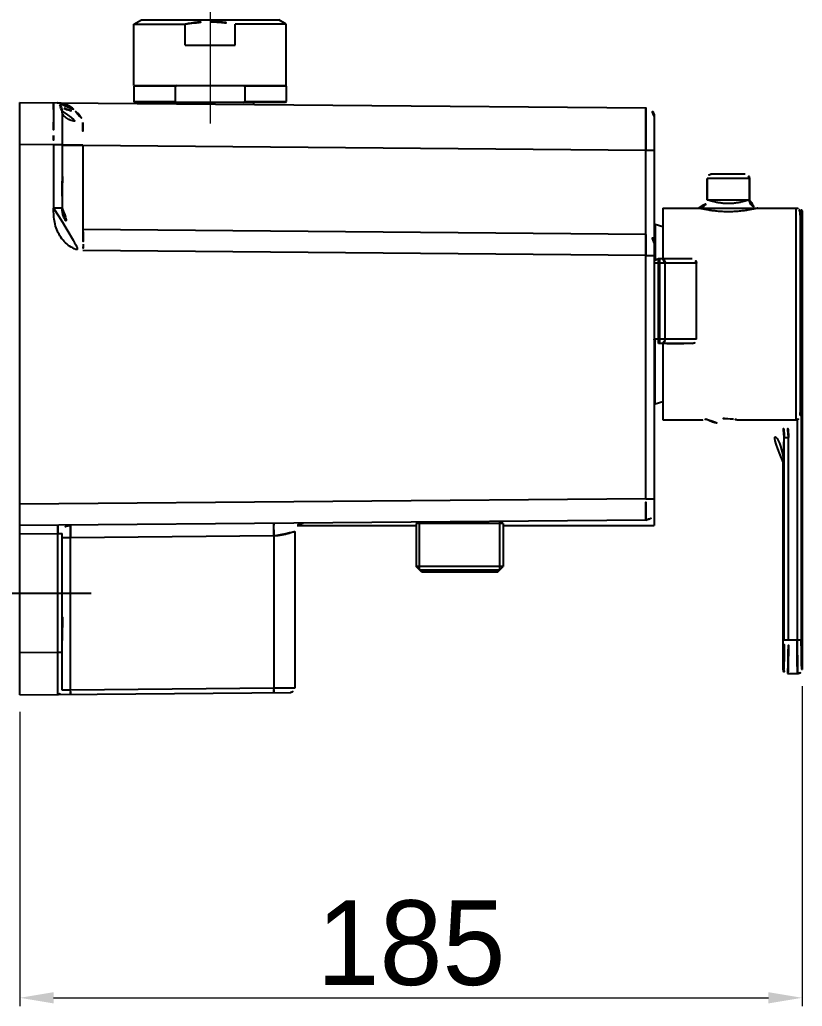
# Model space of a CAD drawing. Extents: x 16296660632 to 16296678186, y -37409619871 to -37409616409.
# Drawn here: x 16296676863 to 16296677048, y -37409617853.9 to -37409617620.8 of the extents above; entities that cross this region are included whole.
import ezdxf

# ---------------------------------------------------------------- set-up
doc = ezdxf.new("R2010")
doc.units = 0
doc.header["$LTSCALE"] = 10
doc.header["$MEASUREMENT"] = 0
doc.header["$PDMODE"] = 3
doc.header["$PDSIZE"] = -10
doc.linetypes.add('CENTER2', pattern=[28.575, 19.05, -3.175, 3.175, -3.175])
doc.layers.get('0').update_dxf_attribs({"linetype": 'CONTINUOUS'})
doc.layers.get('DEFPOINTS').update_dxf_attribs({"linetype": 'CONTINUOUS'})
doc.layers.add('Cneter', color=1, linetype='CENTER2', lineweight=13)
doc.styles.add('Daelim Dimension', font='')
doc.styles.get('Daelim Dimension').set_extended_font_data('나눔고딕')
doc.dimstyles.new('DEFAULT', dxfattribs={"dimscale": 2, "dimtxt": 2, "dimasz": 2, "dimexe": 0, "dimexo": 2, "dimgap": 1, "dimtad": 1, "dimdec": 1, "dimzin": 9, "dimdsep": 46, "dimtxsty": 'Daelim Dimension', "dimcen": 0.5, "dimclrd": 252, "dimclre": 252, "dimclrt": 3, "dimadec": 1, "dimazin": 0, "dimtfac": 1, "dimtdec": 1, "dimtix": 1, "dimtmove": 0, "dimatfit": 3, "dimfxl": 1, "dimtolj": 1, "dimtzin": 1, "dimlwd": 9, "dimlwe": 9, "dimarcsym": 0})

# ---------------------------------------------------------------- blocks, each defined once
blk = doc.blocks.new('*D6')
at = {"color": 5, "lineweight": 9, "ltscale": 0.5, "transparency": 16777216}
for p, q in [((16296677048.0445, -37409617778.308449), (16296677048.0445, -37409617853.928322)), ((16296676863.0445, -37409617784.305267), (16296676863.0445, -37409617853.928322)), ((16296676871.0445, -37409617851.928322), (16296677040.0445, -37409617851.928322))]:
    blk.add_line(p, q, dxfattribs=at)
at = {"color": 5, "ltscale": 0.5, "transparency": 16777216}
for points in [[(16296676871.0445, -37409617850.594994), (16296676871.0445, -37409617853.261658), (16296676863.0445, -37409617851.928322)], [(16296677040.0445, -37409617850.594994), (16296677040.0445, -37409617853.261658), (16296677048.0445, -37409617851.928322)]]:
    blk.add_solid(points, dxfattribs=at)
at = {"layer": 'DEFPOINTS', "color": 0, "ltscale": 0.5, "transparency": 16777216}
for p in [(16296677048.0445, -37409617774.308449), (16296676863.0445, -37409617780.305267), (16296677048.0445, -37409617851.928322)]:
    blk.add_point(p, dxfattribs=at)
at = {"color": 7, "ltscale": 0.5, "transparency": 16777216, "insert": (16296676955.5445, -37409617839.041344), "char_height": 20, "attachment_point": 5, "style": 'Daelim Dimension'}
blk.add_mtext('\\A1;185', dxfattribs=at)
blk = doc.blocks.new('*D8')
at = {"color": 5, "lineweight": 9, "ltscale": 0.5, "transparency": 16777216}
for p, q in [((16296676891.1945, -37409616830.705269), (16296676719.35803, -37409616830.705269)), ((16296676721.35803, -37409616838.705269), (16296676721.35803, -37409617748.305267)), ((16296676843.02615, -37409617756.305267), (16296676719.35803, -37409617756.305267))]:
    blk.add_line(p, q, dxfattribs=at)
at = {"color": 5, "ltscale": 0.5, "transparency": 16777216}
for points in [[(16296676720.0247, -37409616838.705269), (16296676722.69137, -37409616838.705269), (16296676721.35803, -37409616830.705269)], [(16296676720.0247, -37409617748.305267), (16296676722.69137, -37409617748.305267), (16296676721.35803, -37409617756.305267)]]:
    blk.add_solid(points, dxfattribs=at)
at = {"layer": 'DEFPOINTS', "color": 0, "ltscale": 0.5, "transparency": 16777216}
for p in [(16296676895.1945, -37409616830.705269), (16296676721.35803, -37409617756.305267), (16296676847.02615, -37409617756.305267)]:
    blk.add_point(p, dxfattribs=at)
at = {"color": 7, "ltscale": 0.5, "transparency": 16777216, "insert": (16296676708.47106, -37409617293.505272), "char_height": 20, "attachment_point": 5, "rotation": 90, "style": 'Daelim Dimension'}
blk.add_mtext('\\A1;926', dxfattribs=at)

msp = doc.modelspace()

# ---------------------------------------------------------------- linework, layer by layer
at = {"ltscale": 0.5}
for p, q in [((16296676890.0445, -37409617621.815643), (16296676891.7945, -37409617620.805267)), ((16296676890.0445, -37409617636.305267), (16296676890.0445, -37409617621.815643)), ((16296676890.0445, -37409617621.815643), (16296676902.12842, -37409617621.815643)), ((16296676891.794559, -37409617620.805267), (16296676924.294451, -37409617620.805267)), ((16296676902.12842, -37409617626.805267), (16296676902.12842, -37409617621.815643)), ((16296676913.960581, -37409617626.805267), (16296676913.960581, -37409617621.815643)), ((16296676926.0445, -37409617621.815643), (16296676913.960581, -37409617621.815643)), ((16296676926.0445, -37409617621.815643), (16296676924.2945, -37409617620.805267)), ((16296676926.0445, -37409617636.305267), (16296676926.0445, -37409617621.815643)), ((16296676902.12842, -37409617626.805267), (16296676913.960581, -37409617626.805267)), ((16296676890.244499, -37409617636.305267), (16296676890.0445, -37409617636.505272)), ((16296676890.0445, -37409617636.305267), (16296676926.0445, -37409617636.305267)), ((16296676890.0445, -37409617636.505272), (16296676890.0445, -37409617640.10527)), ((16296676899.79829, -37409617636.505272), (16296676890.0445, -37409617636.505272)), ((16296676899.79829, -37409617636.505272), (16296676899.79829, -37409617640.10527)), ((16296676916.29071, -37409617636.505272), (16296676916.29071, -37409617640.10527)), ((16296676926.0445, -37409617636.505272), (16296676916.29071, -37409617636.505272)), ((16296676925.8445, -37409617636.305267), (16296676926.0445, -37409617636.505272)), ((16296676926.0445, -37409617636.505272), (16296676926.0445, -37409617640.10527)), ((16296676863.0445, -37409617780.305267), (16296676863.0445, -37409617640.305267)), ((16296676863.0445, -37409617640.305267), (16296677011.06196, -37409617641.597)), ((16296676890.244499, -37409617640.305267), (16296676890.0445, -37409617640.10527)), ((16296676890.0445, -37409617640.10527), (16296676899.79829, -37409617640.10527)), ((16296676925.844509, -37409617640.305267), (16296676890.244499, -37409617640.305267)), ((16296676897.7945, -37409617640.305267), (16296676897.7945, -37409617640.608528)), ((16296676916.29071, -37409617640.10527), (16296676926.0445, -37409617640.10527)), ((16296676918.2945, -37409617640.305267), (16296676918.2945, -37409617640.78743)), ((16296676925.844509, -37409617640.305267), (16296676926.0445, -37409617640.10527)), ((16296676873.0445, -37409617642.37516), (16296676873.0445, -37409617665.348717)), ((16296677013.0445, -37409617643.596916), (16296677013.0445, -37409617740.305267)), ((16296676871.06196, -37409617650.374863), (16296676863.0445, -37409617650.304893)), ((16296676871.06196, -37409617650.374863), (16296676871.06196, -37409617665.348717)), ((16296676873.0445, -37409617650.374863), (16296676871.06196, -37409617650.374863)), ((16296676878.00087, -37409617650.435417), (16296676878.00087, -37409617670.348534)), ((16296676878.00087, -37409617650.435417), (16296677011.06196, -37409617651.596619)), ((16296677011.06196, -37409617671.509743), (16296677011.06196, -37409617651.596619)), ((16296677011.06196, -37409617651.596619), (16296677013.0445, -37409617651.596619)), ((16296677034.5445, -37409617657.305267), (16296677026.5445, -37409617657.305267)), ((16296677025.5445, -37409617658.305267), (16296677025.5445, -37409617663.305267)), ((16296677025.5445, -37409617663.305267), (16296677025.5445, -37409617658.305267)), ((16296677035.5445, -37409617658.305267), (16296677025.5445, -37409617658.305267)), ((16296677035.5445, -37409617658.305267), (16296677035.5445, -37409617663.305267)), ((16296677035.5445, -37409617663.305267), (16296677035.5445, -37409617658.305267)), ((16296676873.0445, -37409617665.348717), (16296676871.06196, -37409617665.348717)), ((16296677015.0445, -37409617665.305267), (16296677015.0445, -37409617677.305267)), ((16296677015.0445, -37409617665.305267), (16296677023.5445, -37409617665.305267)), ((16296677015.0445, -37409617665.305511), (16296677015.0445, -37409617677.305267)), ((16296677037.5445, -37409617665.305267), (16296677047.0445, -37409617665.305267)), ((16296677046.582979, -37409617715.305267), (16296677046.582979, -37409617665.305267)), ((16296677047.0445, -37409617665.305267), (16296677047.04121, -37409617665.419594)), ((16296677047.582239, -37409617666.266823), (16296677047.582239, -37409617714.343719)), ((16296677048.0445, -37409617666.305267), (16296677048.0445, -37409617774.308449)), ((16296677013.0445, -37409617669.055267), (16296677013.244499, -37409617669.055267)), ((16296677013.244499, -37409617669.055267), (16296677013.244499, -37409617677.737289)), ((16296677013.244499, -37409617669.055267), (16296677015.0445, -37409617669.638603)), ((16296677011.06196, -37409617671.509743), (16296676878.00087, -37409617670.348534)), ((16296676878.012211, -37409617673.803383), (16296676878.008169, -37409617674.424873)), ((16296677011.06196, -37409617676.509537), (16296676878.00087, -37409617675.348343)), ((16296677011.06196, -37409617734.013733), (16296677011.06196, -37409617676.509537)), ((16296677011.06196, -37409617676.509537), (16296677013.0445, -37409617676.509537)), ((16296677023.0445, -37409617678.305267), (16296677013.0445, -37409617678.305267)), ((16296677014.0445, -37409617697.305267), (16296677014.0445, -37409617677.305267)), ((16296677022.0445, -37409617677.305267), (16296677014.0445, -37409617677.305267)), ((16296677014.35821, -37409617697.305267), (16296677014.35821, -37409617677.305267)), ((16296677015.61529, -37409617696.305267), (16296677015.61529, -37409617678.305267)), ((16296677023.0445, -37409617696.305267), (16296677023.0445, -37409617678.305267)), ((16296677023.0445, -37409617696.305267), (16296677013.0445, -37409617696.305267)), ((16296677013.244499, -37409617711.555267), (16296677013.244499, -37409617696.87326)), ((16296677022.0445, -37409617697.305267), (16296677014.0445, -37409617697.305267)), ((16296677015.0445, -37409617697.305267), (16296677015.0445, -37409617715.305267)), ((16296677015.0445, -37409617697.305267), (16296677015.0445, -37409617715.305267)), ((16296677016.0445, -37409617697.305267), (16296677020.0445, -37409617697.305267)), ((16296677013.244499, -37409617711.555267), (16296677015.0445, -37409617710.971939)), ((16296677013.0445, -37409617711.555267), (16296677013.244499, -37409617711.555267)), ((16296677015.0445, -37409617715.305267), (16296677024.5445, -37409617715.305267)), ((16296677024.5445, -37409617715.305267), (16296677024.615271, -37409617715.294037)), ((16296677032.47296, -37409617715.293922), (16296677032.5445, -37409617715.305267)), ((16296677032.5445, -37409617715.305267), (16296677046.582979, -37409617715.305267)), ((16296677046.81856, -37409617715.26889), (16296677046.81856, -37409617767.308449)), ((16296677047.818279, -37409617714.284431), (16296677047.58395, -37409617714.284431)), ((16296677047.818279, -37409617714.284431), (16296677047.818279, -37409617767.308449)), ((16296677043.5445, -37409617725.305313), (16296677043.770729, -37409617719.528397)), ((16296677043.770729, -37409617767.308449), (16296677043.770729, -37409617719.528397)), ((16296677043.770729, -37409617719.528397), (16296677044.770439, -37409617719.528397)), ((16296677044.770439, -37409617767.308449), (16296677044.770439, -37409617719.528397)), ((16296677043.5445, -37409617774.308449), (16296677043.5445, -37409617725.299721)), ((16296677043.544519, -37409617725.305008), (16296677043.5445, -37409617725.305458)), ((16296677011.06196, -37409617734.013733), (16296676863.0445, -37409617735.305473)), ((16296677011.06196, -37409617734.013733), (16296677013.0445, -37409617734.013733)), ((16296677011.06196, -37409617739.013542), (16296676863.0445, -37409617740.305267)), ((16296676928.635, -37409617740.305267), (16296676956.7945, -37409617740.305267)), ((16296676957.11545, -37409617739.484329), (16296676956.7945, -37409617739.805267)), ((16296676956.7945, -37409617739.805267), (16296676956.7945, -37409617750.005272)), ((16296676956.7945, -37409617739.805267), (16296676956.7945, -37409617750.005272)), ((16296676977.2945, -37409617739.805267), (16296676956.7945, -37409617739.805267)), ((16296676957.5445, -37409617750.755272), (16296676957.5445, -37409617739.480583)), ((16296676976.5445, -37409617750.755272), (16296676976.5445, -37409617739.314774)), ((16296676977.2945, -37409617739.805267), (16296676976.80176, -37409617739.312531)), ((16296676977.2945, -37409617739.805267), (16296676977.2945, -37409617750.005272)), ((16296676977.2945, -37409617739.805267), (16296676977.2945, -37409617750.005272)), ((16296676977.2945, -37409617740.305267), (16296677013.0445, -37409617740.305267)), ((16296676863.0445, -37409617742.305199), (16296676872.05323, -37409617742.226578)), ((16296676872.05323, -37409617742.226578), (16296676873.0445, -37409617742.200623)), ((16296676872.05323, -37409617770.227043), (16296676872.05323, -37409617742.226578)), ((16296676873.0445, -37409617779.226692), (16296676873.0445, -37409617742.200623)), ((16296676875.02705, -37409617743.200577), (16296676873.0445, -37409617743.200577)), ((16296676923.08814, -37409617742.781174), (16296676875.02705, -37409617743.200577)), ((16296676875.02705, -37409617779.200737), (16296676875.02705, -37409617743.200577)), ((16296676923.08814, -37409617742.781174), (16296676923.08814, -37409617778.781319)), ((16296676928.0445, -37409617741.72065), (16296676928.0445, -37409617778.746712)), ((16296676958.0945, -37409617751.305267), (16296676956.7945, -37409617750.005272)), ((16296676977.2945, -37409617750.005272), (16296676956.7945, -37409617750.005272)), ((16296676957.5445, -37409617750.755272), (16296676976.5445, -37409617750.755272)), ((16296676975.994499, -37409617751.305267), (16296676977.2945, -37409617750.005272)), ((16296676975.994499, -37409617751.305267), (16296676958.094509, -37409617751.305267)), ((16296676847.02615, -37409617756.305267), (16296676879.899981, -37409617756.305267)), ((16296677043.770729, -37409617767.308449), (16296677047.818279, -37409617767.308449)), ((16296676863.0445, -37409617770.305656), (16296676872.05323, -37409617770.227043)), ((16296676872.05323, -37409617780.226646), (16296676872.05323, -37409617770.227043)), ((16296676872.05323, -37409617770.227043), (16296676873.0445, -37409617770.227043)), ((16296677043.5445, -37409617774.308449), (16296677043.634729, -37409617774.308449)), ((16296677044.5445, -37409617775.308449), (16296677047.0445, -37409617775.308449)), ((16296677047.954269, -37409617774.308449), (16296677048.0445, -37409617774.308449)), ((16296676923.08814, -37409617778.781319), (16296676875.02705, -37409617779.200737)), ((16296676928.0445, -37409617778.746712), (16296676923.08814, -37409617778.781319)), ((16296676863.0445, -37409617780.305267), (16296676927.05323, -37409617779.746674)), ((16296676875.02705, -37409617779.200737), (16296676873.0445, -37409617779.226692))]:
    msp.add_line(p, q, dxfattribs=at)
for centre, radius, start, end in [((16296676912.077801, -37409617663.30378), 29.477895, 113.66752349, 114.61806767), ((16296676904.011209, -37409617663.30378), 29.477898, 65.38193233, 66.33247651), ((16296676870.978519, -37409617650.226509), 9.851624, 81.38139191, 89.51477645), ((16296676871.0445, -37409617642.37516), 2, 0, 89.50002377), ((16296676912.077801, -37409617613.306763), 29.477906, 245.38193233, 246.33247651), ((16296676904.011209, -37409617613.30677), 29.47789, 293.66752349, 294.61806767), ((16296677011.0445, -37409617643.596916), 2, 0, 89.50002377), ((16296678110.70833, -37409617643.937897), 1232.72458, 180.052018706, 180.30205952), ((16296676573.144501, -37409617655.305267), 300, 358.62377641, 0.94206238), ((16296677026.5445, -37409617658.305267), 1, 90, 180), ((16296677034.5445, -37409617658.305267), 1, 0, 90), ((16296677023.544519, -37409617663.305283), 1.999996, 269.99956287, 0), ((16296677037.544491, -37409617663.305283), 1.999996, 180, 270.00043713), ((16296676878.0445, -37409617665.348717), 5, 180, 269.50002377), ((16296677046.582979, -37409617666.305267), 1, 2.20325338, 90), ((16296677047.0445, -37409617666.305267), 1, 0, 90), ((16296676422.7945, -37409617690.305267), 625.25, 357.796746624, 2.203253376), ((16296677011.0445, -37409617673.509842), 2, 0.00524559, 89.50002377), ((16296677014.0445, -37409617678.305267), 1, 90, 180), ((16296677022.0445, -37409617678.305267), 1, 0, 90), ((16296677014.0445, -37409617696.305267), 1, 180, 270), ((16296677022.0445, -37409617696.305267), 1, 270, 0), ((16296675638.36739, -37409617714.141327), 1409.450902, 359.994317283, 0.29550263), ((16296677028.68396, -37409617741.154167), 26.17824, 97.33462885, 98.94129957), ((16296677028.54451, -37409617739.868118), 24.884924, 82.60464454, 97.39416334), ((16296677028.5445, -37409617710.021942), 6.083333, 238.31016518, 301.68955585), ((16296677028.40481, -37409617741.155724), 26.179813, 81.06038769, 82.66412307), ((16296677033.5445, -37409617725.305267), 9.999999, 0, 90), ((16296677046.582979, -37409617714.305267), 1, 270, 357.79674662), ((16296677011.0445, -37409617737.013443), 2, 270.49997623, 359.99475441), ((16296676875.0445, -37409617742.200623), 2, 90.49997623, 180), ((16296676930.0445, -37409617741.72065), 2, 90.49997623, 180), ((16296676573.144501, -37409617760.305267), 300, 358.62377641, 1.37622359), ((16296677044.5445, -37409617774.308449), 1, 180, 270), ((16296677044.6346, -37409617774.30854), 0.999858, 179.99431728, 264.95882964), ((16296677044.63483, -37409617774.31958), 0.988865, 264.88970987, 269.98797887), ((16296677046.954321, -37409617774.30851), 0.999944, 270.00349706, 0.00349706), ((16296677047.0445, -37409617774.308449), 1, 270, 0), ((16296676927.0445, -37409617778.746712), 1, 270.49997623, 0), ((16296676872.04454, -37409617779.226692), 0.999987, 270.49997623, 0)]:
    msp.add_arc(centre, radius, start, end, dxfattribs=at)
for points, knots in [([(16296676902.12842, -37409617621.815643), (16296676903.102871, -37409617621.63073), (16296676905.06789, -37409617621.339737), (16296676907.052719, -37409617621.238281), (16296676908.0445, -37409617621.238281)], [0, 0, 0, 0, 0.5000130567, 1, 1, 1, 1]), ([(16296676908.0445, -37409617621.238281), (16296676909.03628, -37409617621.238281), (16296676911.02112, -37409617621.339737), (16296676912.986139, -37409617621.63073), (16296676913.960581, -37409617621.815643)], [0, 0, 0, 0, 0.4999871053, 1, 1, 1, 1]), ([(16296676871.06196, -37409617640.375237), (16296676871.060101, -37409617640.396332), (16296676871.065769, -37409617640.413963), (16296676871.06308, -37409617640.461922), (16296676871.065121, -37409617640.521919), (16296676871.06513, -37409617640.601677), (16296676871.06617, -37409617640.741333), (16296676871.066811, -37409617640.958763), (16296676871.06768, -37409617641.268929), (16296676871.068279, -37409617641.643646), (16296676871.068769, -37409617642.080116), (16296676871.069189, -37409617642.776352), (16296676871.069241, -37409617643.774437), (16296676871.06863, -37409617645.104843), (16296676871.06736, -37409617646.584183), (16296676871.06612, -37409617647.615807), (16296676871.065399, -37409617648.149696)], [0, 0, 0, 0, 0.0034232331, 0.0091129367, 0.0170588805, 0.0272506381, 0.03967668, 0.0711287581, 0.1111694625, 0.1595370068, 0.2158803331, 0.2797907845, 0.4284993483, 0.6014621171, 0.793750677, 1, 1, 1, 1]), ([(16296676872.441031, -37409617640.943466), (16296676872.51893, -37409617641.018967), (16296676872.8473, -37409617641.315643), (16296676873.214149, -37409617641.568413), (16296676873.502859, -37409617641.735977)], [0, 0, 0, 0, 0.2452620144, 1, 1, 1, 1]), ([(16296676872.441031, -37409617640.943466), (16296676872.51791, -37409617641.017967), (16296676872.84568, -37409617641.310593), (16296676873.218809, -37409617641.550682), (16296676873.51371, -37409617641.703201)], [0, 0, 0, 0, 0.2438199387, 1, 1, 1, 1]), ([(16296676872.454849, -37409617640.48613), (16296676872.820881, -37409617640.541962), (16296676873.71871, -37409617640.73362), (16296676874.83399, -37409617641.173248), (16296676875.72571, -37409617641.791969), (16296676876.08849, -37409617642.190643), (16296676876.242649, -37409617642.406448)], [0, 0, 0, 0, 0.2554064259, 0.6323252742, 0.8170566647, 1, 1, 1, 1]), ([(16296676873.0445, -37409617642.37516), (16296676873.0445, -37409617642.551033), (16296676873.115339, -37409617642.920639), (16296676873.473869, -37409617643.534729), (16296676874.193069, -37409617644.144203), (16296676875.705759, -37409617644.855331), (16296676877.055059, -37409617645.052032), (16296676877.984249, -37409617645.058037)], [0, 0, 0, 0, 0.0866890309, 0.1809119612, 0.3455316058, 0.5419811055, 1, 1, 1, 1]), ([(16296676873.502859, -37409617641.735977), (16296676873.910431, -37409617641.972549), (16296676874.80142, -37409617642.367081), (16296676875.76412, -37409617642.382401), (16296676876.24268, -37409617642.406479)], [0, 0, 0, 0, 0.4958342402, 1, 1, 1, 1]), ([(16296676873.51371, -37409617641.703201), (16296676873.92528, -37409617641.916054), (16296676874.824579, -37409617642.246986), (16296676875.76837, -37409617642.329727), (16296676876.24267, -37409617642.406479)], [0, 0, 0, 0, 0.490928152, 1, 1, 1, 1]), ([(16296676876.242649, -37409617642.406448), (16296676876.65271, -37409617642.745293), (16296676877.42061, -37409617643.483093), (16296676877.983391, -37409617644.512543), (16296676877.984249, -37409617645.058037)], [0, 0, 0, 0, 0.4937062898, 1, 1, 1, 1]), ([(16296677011.06196, -37409617651.596619), (16296677011.063089, -37409617650.946404), (16296677011.0651, -37409617649.670807), (16296677011.067381, -37409617647.819023), (16296677011.0688, -37409617646.112312), (16296677011.06926, -37409617644.81131), (16296677011.06912, -37409617643.89167), (16296677011.068769, -37409617643.30899), (16296677011.068251, -37409617642.806084), (16296677011.067369, -37409617642.38797), (16296677011.06675, -37409617642.094009), (16296677011.06554, -37409617641.904732), (16296677011.065689, -37409617641.79644), (16296677011.063, -37409617641.714844), (16296677011.06691, -37409617641.649803), (16296677011.05814, -37409617641.622513), (16296677011.066, -37409617641.597237), (16296677011.06196, -37409617641.597)], [0, 0, 0, 0, 0.195070488, 0.3826900189, 0.5555587892, 0.7070983679, 0.7730048212, 0.8314578376, 0.8819124328, 0.923869658, 0.956929931, 0.9700244356, 0.9807769204, 0.9891630138, 0.9951700815, 0.998785996, 1, 1, 1, 1]), ([(16296676871.065399, -37409617648.149696), (16296676871.065161, -37409617648.333214), (16296676871.064119, -37409617649.074928), (16296676871.062929, -37409617649.81665), (16296676871.06196, -37409617650.374863)], [0, 0, 0, 0, 0.2474120294, 1, 1, 1, 1]), ([(16296676878.00087, -37409617650.435417), (16296676877.394791, -37409617650.435333), (16296676876.512819, -37409617650.43541), (16296676875.386221, -37409617650.435547), (16296676874.660049, -37409617650.435448), (16296676874.05192, -37409617650.433319), (16296676873.57983, -37409617650.440483), (16296676873.266821, -37409617650.432114), (16296676873.10508, -37409617650.432693), (16296676873.057171, -37409617650.415108)], [0, 0, 0, 0, 0.3677103552, 0.5350724434, 0.6835600604, 0.8081521253, 0.9043976382, 0.9690394582, 1, 1, 1, 1]), ([(16296677025.5445, -37409617663.305267), (16296677025.56193, -37409617663.311523), (16296677025.57551, -37409617663.31665), (16296677025.60354, -37409617663.32653), (16296677025.64596, -37409617663.341797), (16296677025.70035, -37409617663.361053), (16296677025.766399, -37409617663.384209), (16296677025.843941, -37409617663.41098), (16296677025.969379, -37409617663.453621), (16296677026.152769, -37409617663.514053), (16296677026.40357, -37409617663.592667), (16296677026.69327, -37409617663.678009), (16296677027.01919, -37409617663.766907), (16296677027.37858, -37409617663.856163), (16296677027.914261, -37409617663.974663), (16296677028.64361, -37409617664.103027), (16296677029.573259, -37409617664.204582), (16296677030.5445, -37409617664.240593), (16296677031.515751, -37409617664.204582), (16296677032.4454, -37409617664.10302), (16296677033.174749, -37409617663.974663), (16296677033.710421, -37409617663.856163), (16296677034.069811, -37409617663.766907), (16296677034.395741, -37409617663.678009), (16296677034.685431, -37409617663.592667), (16296677034.93623, -37409617663.514053), (16296677035.119631, -37409617663.453621), (16296677035.24507, -37409617663.41098), (16296677035.322611, -37409617663.384209), (16296677035.38866, -37409617663.361053), (16296677035.44305, -37409617663.341797), (16296677035.48547, -37409617663.32653), (16296677035.5135, -37409617663.316658), (16296677035.527081, -37409617663.311523), (16296677035.5445, -37409617663.305267)], [0, 0, 0, 0, 0.0011162871, 0.0042956268, 0.0087291276, 0.0143985288, 0.0212764737, 0.0293352608, 0.0385460695, 0.0602790789, 0.0861756621, 0.1159176594, 0.1491770352, 0.1856210335, 0.2249173029, 0.3106676102, 0.4034815973, 0.5000000056, 0.5965184271, 0.6893324406, 0.7750827649, 0.8143790345, 0.8508230285, 0.8840824029, 0.9138244027, 0.939720967, 0.9614539487, 0.9706647513, 0.9787235483, 0.9856015099, 0.991270916, 0.9957043954, 0.9988837126, 1, 1, 1, 1]), ([(16296676871.06196, -37409617665.348717), (16296676871.06197, -37409617665.911743), (16296676871.06926, -37409617667.038963), (16296676871.343149, -37409617669.273079), (16296676872.159571, -37409617671.424873), (16296676873.52401, -37409617673.223793), (16296676874.805241, -37409617674.341003), (16296676876.31332, -37409617675.130737), (16296676877.440081, -37409617675.343399), (16296676878.00087, -37409617675.348343)], [0, 0, 0, 0, 0.1252972802, 0.2505314522, 0.4999435772, 0.6250953736, 0.7501984876, 0.8751946119, 1, 1, 1, 1]), ([(16296677023.5445, -37409617665.305267), (16296677023.55759, -37409617665.308258), (16296677023.566759, -37409617665.310707), (16296677023.5912, -37409617665.31636), (16296677023.63302, -37409617665.326462), (16296677023.696659, -37409617665.341438), (16296677023.77795, -37409617665.360497), (16296677023.87652, -37409617665.38327), (16296677023.991911, -37409617665.409538), (16296677024.177799, -37409617665.451134), (16296677024.448071, -37409617665.509644), (16296677024.81517, -37409617665.585037), (16296677025.23543, -37409617665.665863), (16296677025.70365, -37409617665.748909), (16296677026.214569, -37409617665.831093), (16296677026.965, -37409617665.938171), (16296677027.970909, -37409617666.051666), (16296677029.235781, -37409617666.139648), (16296677030.5445, -37409617666.170418), (16296677031.85322, -37409617666.139648), (16296677033.118099, -37409617666.051659), (16296677034.124001, -37409617665.938171), (16296677034.874439, -37409617665.831093), (16296677035.385349, -37409617665.748909), (16296677035.85358, -37409617665.665863), (16296677036.27384, -37409617665.585037), (16296677036.64093, -37409617665.509644), (16296677036.9112, -37409617665.451134), (16296677037.09709, -37409617665.409538), (16296677037.212481, -37409617665.38327), (16296677037.31105, -37409617665.360497), (16296677037.392349, -37409617665.341438), (16296677037.45598, -37409617665.326462), (16296677037.49781, -37409617665.31636), (16296677037.522249, -37409617665.310707), (16296677037.53141, -37409617665.30825), (16296677037.5445, -37409617665.305267)], [0, 0, 0, 0, 0.0008375521, 0.0020071018, 0.0053365667, 0.0099763282, 0.0159019326, 0.023079345, 0.0314743344, 0.0410497749, 0.0635598816, 0.0902370446, 0.1206854217, 0.1545011514, 0.1912856629, 0.2306471625, 0.3155808201, 0.4063365131, 0.4999999463, 0.5936633625, 0.6844190524, 0.7693527777, 0.8087143093, 0.8454988238, 0.8793145621, 0.9097629623, 0.9364400627, 0.9589500202, 0.9685254282, 0.9769204515, 0.9840979411, 0.9900236244, 0.9946634256, 0.9979928878, 0.9991624373, 1, 1, 1, 1]), ([(16296677048.0445, -37409617666.305267), (16296677048.03804, -37409617666.495667), (16296677048.01745, -37409617667.248413), (16296677047.968769, -37409617668.908508), (16296677047.90127, -37409617671.588081), (16296677047.85531, -37409617673.705513), (16296677047.83198, -37409617674.915367)], [0, 0, 0, 0, 0.0663591117, 0.2622867916, 0.5784988114, 1, 1, 1, 1]), ([(16296676878.00087, -37409617670.348534), (16296676878.006161, -37409617670.348572), (16296676878.00102, -37409617670.381042), (16296676878.01053, -37409617670.415993), (16296676878.009041, -37409617670.498787), (16296676878.01301, -37409617670.602348), (16296676878.01429, -37409617670.739037), (16296676878.01693, -37409617670.975273), (16296676878.01849, -37409617671.336906), (16296676878.01919, -37409617671.842102), (16296676878.01832, -37409617672.433746), (16296676878.016029, -37409617673.097122), (16296676878.01363, -37409617673.561699), (16296676878.012211, -37409617673.803383)], [0, 0, 0, 0, 0.0045888539, 0.0179951729, 0.0401645926, 0.0709944075, 0.1103421111, 0.1579263349, 0.2765386803, 0.4240454182, 0.5966470151, 0.7901751229, 1, 1, 1, 1]), ([(16296677011.06196, -37409617676.509537), (16296677011.063089, -37409617676.184677), (16296677011.0651, -37409617675.546837), (16296677011.067381, -37409617674.620911), (16296677011.0688, -37409617673.767372), (16296677011.069269, -37409617673.116943), (16296677011.06912, -37409617672.657173), (16296677011.0688, -37409617672.365784), (16296677011.06818, -37409617672.114403), (16296677011.06757, -37409617671.905083), (16296677011.066179, -37409617671.74086), (16296677011.066019, -37409617671.630913), (16296677011.063841, -37409617671.568748), (16296677011.065081, -37409617671.536133), (16296677011.061449, -37409617671.524109), (16296677011.06196, -37409617671.509743)], [0, 0, 0, 0, 0.1951589374, 0.3831853079, 0.5562464731, 0.7079192101, 0.7739233373, 0.8324618326, 0.8829588855, 0.9249767703, 0.9580874276, 0.9819418916, 0.9903426934, 0.9963679849, 1, 1, 1, 1]), ([(16296677015.61529, -37409617678.305267), (16296677015.61529, -37409617678.17672), (16296677015.585951, -37409617677.92955), (16296677015.45668, -37409617677.605026), (16296677015.255581, -37409617677.370323), (16296677015.07085, -37409617677.305267), (16296677014.98675, -37409617677.305267)], [0, 0, 0, 0, 0.2995593419, 0.5728729223, 0.8040371879, 1, 1, 1, 1]), ([(16296677014.98675, -37409617697.305267), (16296677015.07085, -37409617697.305267), (16296677015.255581, -37409617697.240227), (16296677015.45668, -37409617697.005524), (16296677015.585951, -37409617696.680992), (16296677015.61529, -37409617696.433823), (16296677015.61529, -37409617696.305267)], [0, 0, 0, 0, 0.1959628142, 0.4271270757, 0.7004406528, 1, 1, 1, 1]), ([(16296677043.77072, -37409617719.528397), (16296677043.771099, -37409617719.171982), (16296677043.72296, -37409617717.747963), (16296677043.48296, -37409617716.331787), (16296677043.208521, -37409617715.29985)], [0, 0, 0, 0, 0.2502538755, 1, 1, 1, 1]), ([(16296677044.770439, -37409617719.528397), (16296677044.770439, -37409617719.172112), (16296677044.722481, -37409617717.748459), (16296677044.487379, -37409617716.332161), (16296677044.216829, -37409617715.299377)], [0, 0, 0, 0, 0.2502175512, 1, 1, 1, 1]), ([(16296677011.06196, -37409617739.013542), (16296677011.061449, -37409617738.999138), (16296677011.065081, -37409617738.987183), (16296677011.063841, -37409617738.954529), (16296677011.066019, -37409617738.89238), (16296677011.066179, -37409617738.78241), (16296677011.06757, -37409617738.618187), (16296677011.06818, -37409617738.408867), (16296677011.0688, -37409617738.157501), (16296677011.06912, -37409617737.866096), (16296677011.069269, -37409617737.406326), (16296677011.0688, -37409617736.755898), (16296677011.067381, -37409617735.902367), (16296677011.0651, -37409617734.97644), (16296677011.063089, -37409617734.338593), (16296677011.06196, -37409617734.013733)], [0, 0, 0, 0, 0.0036311402, 0.0096564567, 0.0180578871, 0.0419142303, 0.0750258728, 0.1170436308, 0.1675400785, 0.2260780989, 0.2920820556, 0.4437547143, 0.6168155151, 0.8048414549, 1, 1, 1, 1]), ([(16296676872.05323, -37409617742.226578), (16296676872.051001, -37409617741.971481), (16296676872.04837, -37409617741.601097), (16296676872.046379, -37409617741.129692), (16296676872.0459, -37409617740.83065), (16296676872.04607, -37409617740.612984), (16296676872.047091, -37409617740.468773), (16296676872.04739, -37409617740.384407), (16296676872.049589, -37409617740.320267), (16296676872.04792, -37409617740.2687), (16296676872.0541, -37409617740.247093), (16296676872.04995, -37409617740.226677), (16296676872.05323, -37409617740.226646)], [0, 0, 0, 0, 0.3826325921, 0.5555642216, 0.7070121021, 0.8312807919, 0.8817678404, 0.9237688541, 0.9568034008, 0.9806318352, 0.9950781963, 1, 1, 1, 1]), ([(16296676875.02705, -37409617743.200577), (16296676875.025921, -37409617743.005676), (16296676875.023911, -37409617742.622971), (16296676875.021641, -37409617742.067436), (16296676875.02018, -37409617741.555267), (16296676875.019751, -37409617741.106689), (16296676875.019819, -37409617740.780067), (16296676875.021, -37409617740.563789), (16296676875.02096, -37409617740.437218), (16296676875.024071, -37409617740.341209), (16296676875.0203, -37409617740.263298), (16296676875.030161, -37409617740.231857), (16296676875.022209, -37409617740.200447), (16296676875.02705, -37409617740.200699)], [0, 0, 0, 0, 0.1949134688, 0.3827024361, 0.5555451474, 0.7070283629, 0.8314127622, 0.8818442538, 0.9238107851, 0.9568891049, 0.9807298277, 0.9951489947, 1, 1, 1, 1]), ([(16296676923.08814, -37409617742.781174), (16296676923.086439, -37409617742.586258), (16296676923.08342, -37409617742.20356), (16296676923.080021, -37409617741.648033), (16296676923.07786, -37409617741.135887), (16296676923.07715, -37409617740.687286), (16296676923.0774, -37409617740.360687), (16296676923.07893, -37409617740.144363), (16296676923.07939, -37409617740.017883), (16296676923.08268, -37409617739.921654), (16296676923.08017, -37409617739.844269), (16296676923.08942, -37409617739.811882), (16296676923.083229, -37409617739.781319), (16296676923.08814, -37409617739.781281)], [0, 0, 0, 0, 0.1949006219, 0.3826769155, 0.5555075538, 0.7069791239, 0.8313588564, 0.8817916148, 0.9237580891, 0.9568316698, 0.9806654434, 0.9950916654, 1, 1, 1, 1]), ([(16296676923.08814, -37409617742.781174), (16296676923.4144, -37409617742.776604), (16296676924.053789, -37409617742.726624), (16296676924.97271, -37409617742.582588), (16296676925.814619, -37409617742.409126), (16296676926.453739, -37409617742.252098), (16296676926.905319, -37409617742.127083), (16296676927.19302, -37409617742.041206), (16296676927.441931, -37409617741.960831), (16296676927.649929, -37409617741.888153), (16296676927.813629, -37409617741.824898), (16296676927.92338, -37409617741.779793), (16296676927.98525, -37409617741.749603), (16296676928.01833, -37409617741.736427), (16296676928.029779, -37409617741.7258), (16296676928.0445, -37409617741.72065)], [0, 0, 0, 0, 0.1924725047, 0.3774816289, 0.5484404193, 0.6993666201, 0.7655980641, 0.8248229679, 0.8764474114, 0.9199098236, 0.9546734896, 0.9802096885, 0.9893483014, 0.9959705666, 1, 1, 1, 1]), ([(16296677043.634729, -37409617774.308449), (16296677043.63805, -37409617774.308418), (16296677043.641689, -37409617774.292397), (16296677043.64661, -37409617774.270897), (16296677043.65164, -37409617774.226578), (16296677043.657101, -37409617774.168953), (16296677043.66264, -37409617774.093407), (16296677043.67086, -37409617773.960999), (16296677043.68082, -37409617773.755501), (16296677043.69223, -37409617773.463058), (16296677043.703541, -37409617773.11129), (16296677043.714581, -37409617772.703659), (16296677043.725121, -37409617772.244011), (16296677043.734961, -37409617771.736794), (16296677043.747299, -37409617770.979767), (16296677043.759569, -37409617769.95443), (16296677043.76866, -37409617768.657463), (16296677043.77072, -37409617767.763969), (16296677043.770729, -37409617767.308449)], [0, 0, 0, 0, 0.001420614, 0.0051064454, 0.0111501354, 0.0195588255, 0.0303244848, 0.0434191974, 0.0764619096, 0.1183886114, 0.1687888361, 0.2271976046, 0.2930436972, 0.3657079914, 0.444486139, 0.6173179054, 0.8048967998, 1, 1, 1, 1]), ([(16296677044.634621, -37409617775.308449), (16296677044.638281, -37409617775.308434), (16296677044.64122, -37409617775.289627), (16296677044.64673, -37409617775.265671), (16296677044.651409, -37409617775.214638), (16296677044.657021, -37409617775.148827), (16296677044.6625, -37409617775.062363), (16296677044.66819, -37409617774.957893), (16296677044.67391, -37409617774.83477), (16296677044.682091, -37409617774.634773), (16296677044.69206, -37409617774.341263), (16296677044.703381, -37409617773.93895), (16296677044.714399, -37409617773.472809), (16296677044.72493, -37409617772.947304), (16296677044.734751, -37409617772.367477), (16296677044.74707, -37409617771.502373), (16296677044.75931, -37409617770.330872), (16296677044.768379, -37409617768.849281), (16296677044.770439, -37409617767.82872), (16296677044.770439, -37409617767.308449)], [0, 0, 0, 0, 0.0013734524, 0.0050458152, 0.0110872297, 0.0194996963, 0.0302728094, 0.0433779033, 0.0587814087, 0.0764493281, 0.1184132281, 0.1688541328, 0.2273014924, 0.2931803795, 0.3658685175, 0.4446589347, 0.6174747162, 0.804989961, 1, 1, 1, 1]), ([(16296677046.81856, -37409617767.308449), (16296677046.818569, -37409617767.82872), (16296677046.82062, -37409617768.849281), (16296677046.8297, -37409617770.330872), (16296677046.84194, -37409617771.502373), (16296677046.85425, -37409617772.367477), (16296677046.86408, -37409617772.947304), (16296677046.874611, -37409617773.472809), (16296677046.88562, -37409617773.93895), (16296677046.89694, -37409617774.341263), (16296677046.90691, -37409617774.634773), (16296677046.915091, -37409617774.83477), (16296677046.92082, -37409617774.957893), (16296677046.92651, -37409617775.062363), (16296677046.93199, -37409617775.148827), (16296677046.937599, -37409617775.214638), (16296677046.94228, -37409617775.265671), (16296677046.94779, -37409617775.289627), (16296677046.95072, -37409617775.308434), (16296677046.95439, -37409617775.308449)], [0, 0, 0, 0, 0.195010039, 0.3825252838, 0.5553410653, 0.6341314825, 0.7068196205, 0.7726985076, 0.8311458672, 0.8815867719, 0.9235506719, 0.9412185913, 0.9566220967, 0.9697271906, 0.9805003037, 0.9889127703, 0.9949541849, 0.9986265477, 1, 1, 1, 1]), ([(16296677047.818279, -37409617767.308449), (16296677047.818279, -37409617767.763969), (16296677047.820339, -37409617768.657463), (16296677047.829439, -37409617769.95443), (16296677047.841709, -37409617770.979767), (16296677047.85404, -37409617771.736794), (16296677047.86389, -37409617772.244011), (16296677047.87443, -37409617772.703659), (16296677047.88546, -37409617773.11129), (16296677047.89678, -37409617773.463058), (16296677047.90819, -37409617773.755501), (16296677047.91815, -37409617773.960999), (16296677047.926359, -37409617774.093407), (16296677047.9319, -37409617774.168953), (16296677047.93737, -37409617774.226578), (16296677047.9424, -37409617774.270897), (16296677047.947321, -37409617774.292397), (16296677047.95096, -37409617774.308418), (16296677047.954269, -37409617774.308449)], [0, 0, 0, 0, 0.1951032002, 0.3826820945, 0.5555138609, 0.6342920085, 0.7069563027, 0.7728023953, 0.8312111638, 0.8816113886, 0.9235380904, 0.9565808025, 0.969675515, 0.9804411745, 0.9888498647, 0.9948935549, 0.9985793864, 1, 1, 1, 1]), ([(16296676875.02705, -37409617780.200699), (16296676875.026951, -37409617780.189163), (16296676875.029711, -37409617780.179543), (16296676875.02887, -37409617780.153717), (16296676875.030439, -37409617780.105217), (16296676875.030359, -37409617780.021202), (16296676875.030821, -37409617779.898933), (16296676875.030451, -37409617779.749023), (16296676875.029499, -37409617779.513359), (16296676875.02816, -37409617779.328117), (16296676875.02705, -37409617779.200737)], [0, 0, 0, 0, 0.0146191332, 0.0386350458, 0.0717892262, 0.1644441268, 0.2893625202, 0.4416182089, 0.6159552218, 1, 1, 1, 1]), ([(16296676923.08814, -37409617779.781281), (16296676923.08803, -37409617779.76973), (16296676923.09079, -37409617779.760117), (16296676923.089951, -37409617779.734306), (16296676923.09152, -37409617779.685799), (16296676923.09144, -37409617779.601784), (16296676923.0919, -37409617779.4795), (16296676923.09153, -37409617779.32959), (16296676923.09058, -37409617779.093933), (16296676923.089251, -37409617778.908699), (16296676923.08814, -37409617778.781319)], [0, 0, 0, 0, 0.0146191493, 0.0386350824, 0.0717892828, 0.1644442055, 0.289362625, 0.4416183144, 0.6159552776, 1, 1, 1, 1])]:
    msp.add_open_spline(points, degree=3, knots=knots, dxfattribs=at)
msp.add_open_spline([(16296676878.008169, -37409617674.424873), (16296676878.005989, -37409617674.732689), (16296676878.003559, -37409617675.040512), (16296676878.00087, -37409617675.348343)], degree=3, dxfattribs=at)
at = {"layer": 'Cneter', "lineweight": 5, "ltscale": 0.5}
msp.add_line((16296676908.0445, -37409616607.591347), (16296676908.0445, -37409617645.340919), dxfattribs=at)

# ---------------------------------------------------------------- dimensions: what is measured, and where the dimension line sits
at = {"ltscale": 0.5}
dim = msp.add_linear_dim(base=(16296676721.35803, -37409617756.305267), p1=(16296676895.1945, -37409616830.705269), p2=(16296676847.02615, -37409617756.305267), angle=90, dimstyle='DEFAULT', override={"dimtxt": 10, "dimasz": 4, "dimexe": 1, "dimdec": 0, "dimclrd": 5, "dimclre": 5, "dimclrt": 7}, dxfattribs=at)
dim.commit()
dim.dimension.update_dxf_attribs({"geometry": '*D8', "text_midpoint": (16296676721.35804, -37409617293.505272), "dimtype": 160})
dim = msp.add_linear_dim(base=(16296677048.0445, -37409617851.928322), p1=(16296676863.0445, -37409617780.305267), p2=(16296677048.0445, -37409617774.308449), dimstyle='DEFAULT', override={"dimtxt": 10, "dimasz": 4, "dimexe": 1, "dimdec": 0, "dimclrd": 5, "dimclre": 5, "dimclrt": 7}, dxfattribs=at)
dim.commit()
dim.dimension.update_dxf_attribs({"geometry": '*D6', "text_midpoint": (16296676955.5445, -37409617839.041344)})

doc.saveas('drawing.dxf')
